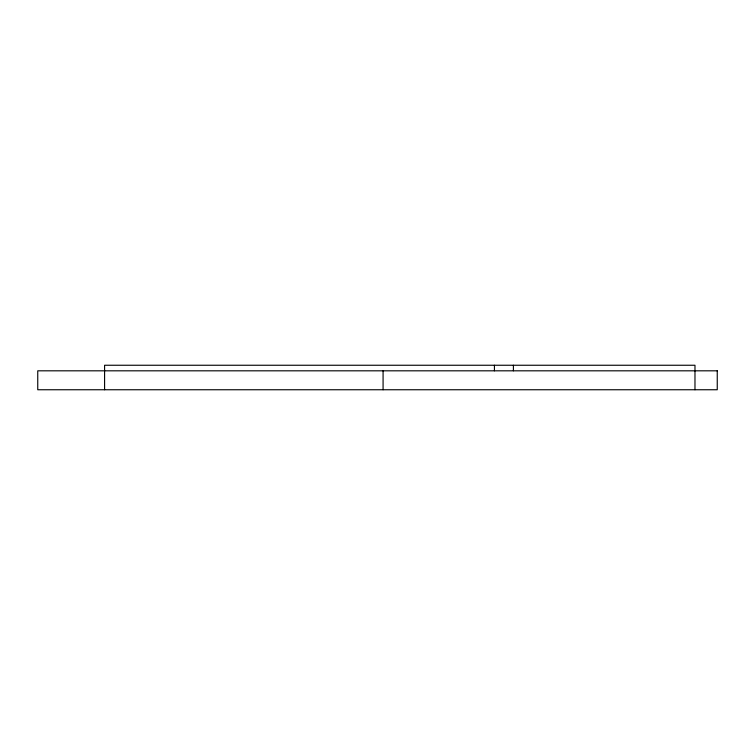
<?xml version="1.0" encoding="UTF-8"?>
<svg xmlns="http://www.w3.org/2000/svg" width="755" height="755" viewBox="0 0 755 755"><rect width="100%" height="100%" fill="white"/><g stroke="black" fill="none" stroke-linecap="round" stroke-linejoin="round"><path stroke-width="1.13" d="M694.977 389.75L694.977 365.25L104.586 365.25L104.586 389.75M513.409 365.25L513.409 370.818M494.431 365.25L494.431 370.818M383.078 370.818L383.078 389.75M717.25 370.818L37.75 370.818L37.75 389.75L717.25 389.75L717.25 370.818"/></g></svg>
